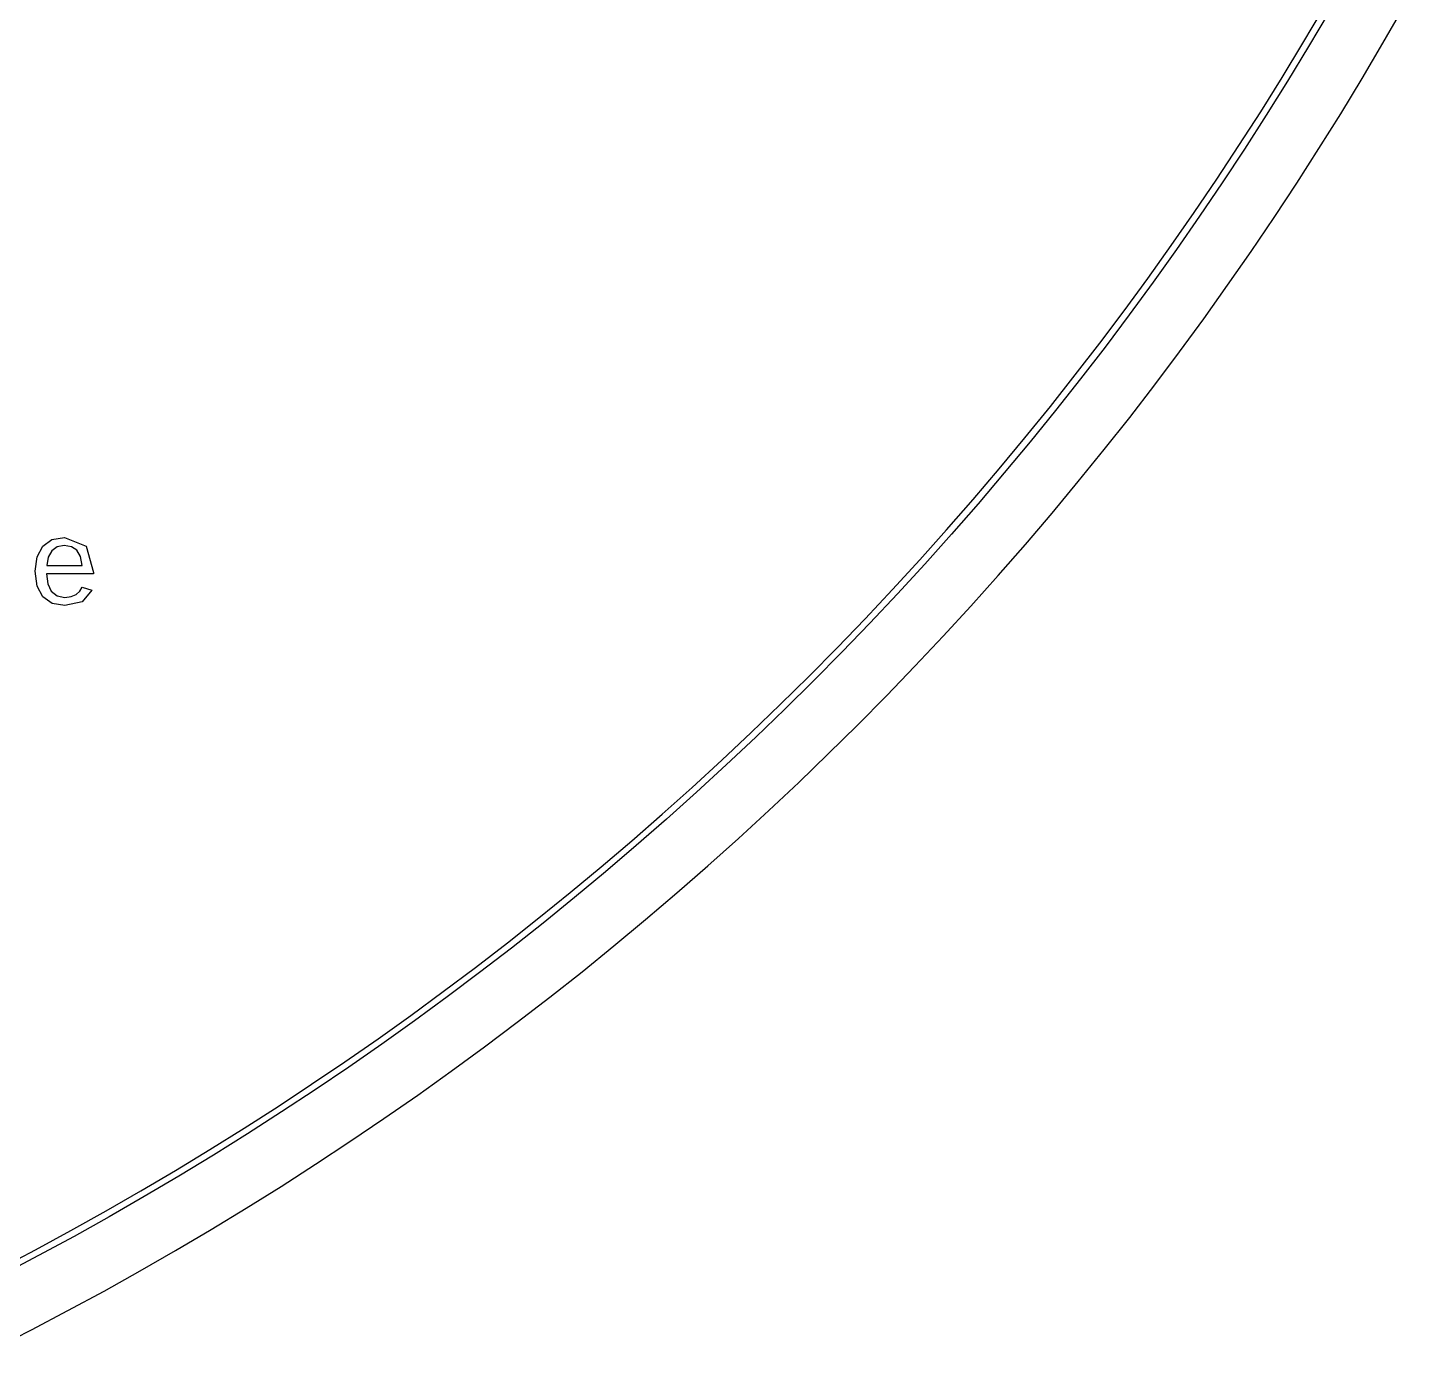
# Model space of a CAD drawing. Extents: x -16 to 132, y -40 to 113.
# Drawn here: x 90.36 to 121.78, y -31.52 to -1.35 of the extents above; entities that cross this region are included whole.
import ezdxf

# ---------------------------------------------------------------- set-up
doc = ezdxf.new("R2010")
doc.units = 0

msp = doc.modelspace()

# ---------------------------------------------------------------- linework, layer by layer
for p, q in [((119.486, -1.70554), (119.954, -0.91399)), ((121.314, -1.70706), (121.782, -0.8931)), ((120.083, -0.98952), (119.614, -1.78264)), ((119.008, -2.49126), (119.486, -1.70554)), ((119.614, -1.78264), (119.136, -2.56995)), ((120.837, -2.51524), (121.314, -1.70706)), ((118.521, -3.27107), (119.008, -2.49126)), ((119.136, -2.56995), (118.648, -3.35133)), ((120.349, -3.31749), (120.837, -2.51524)), ((118.024, -4.04486), (118.521, -3.27107)), ((118.648, -3.35133), (118.15, -4.12665)), ((119.852, -4.11369), (120.349, -3.31749)), ((117.518, -4.81248), (118.024, -4.04486)), ((118.15, -4.12665), (117.643, -4.89581)), ((119.345, -4.90375), (119.852, -4.11369)), ((117.003, -5.57384), (117.518, -4.81248)), ((117.643, -4.89581), (117.126, -5.65869)), ((118.828, -5.6875), (119.345, -4.90375)), ((116.478, -6.32881), (117.003, -5.57384)), ((117.126, -5.65869), (116.601, -6.41518)), ((118.301, -6.46486), (118.828, -5.6875)), ((115.944, -7.07729), (116.478, -6.32881)), ((116.601, -6.41518), (116.065, -7.16516)), ((117.766, -7.2357), (118.301, -6.46486)), ((115.401, -7.81915), (115.944, -7.07729)), ((116.065, -7.16516), (115.521, -7.90851)), ((117.22, -7.99992), (117.766, -7.2357)), ((114.848, -8.55429), (115.401, -7.81915)), ((115.521, -7.90851), (114.968, -8.64513)), ((116.666, -8.75737), (117.22, -7.99992)), ((114.287, -9.28261), (114.848, -8.55429)), ((114.968, -8.64513), (114.406, -9.37489)), ((116.102, -9.50798), (116.666, -8.75737)), ((113.717, -10.004), (114.287, -9.28261)), ((114.406, -9.37489), (113.834, -10.0977)), ((115.529, -10.2516), (116.102, -9.50798)), ((113.138, -10.7183), (113.717, -10.004)), ((113.834, -10.0977), (113.254, -10.8135)), ((114.947, -10.9881), (115.529, -10.2516)), ((112.551, -11.4255), (113.138, -10.7183)), ((113.254, -10.8135), (112.665, -11.522)), ((114.356, -11.7175), (114.947, -10.9881)), ((111.954, -12.1254), (112.551, -11.4255)), ((112.665, -11.522), (112.068, -12.2233)), ((113.756, -12.4395), (114.356, -11.7175)), ((111.349, -12.8179), (111.954, -12.1254)), ((112.068, -12.2233), (111.462, -12.9173)), ((113.147, -13.1541), (113.756, -12.4395)), ((110.736, -13.5029), (111.349, -12.8179)), ((90.5747, -13.4338), (90.7052, -13.1922)), ((90.7052, -13.1922), (90.9165, -13.0434)), ((90.9165, -13.0434), (91.2024, -12.9939)), ((91.1983, -13.1783), (91.0355, -13.2086)), ((91.3636, -13.2055), (91.1983, -13.1783)), ((91.2024, -12.9939), (91.6986, -13.1932)), ((91.6986, -13.1932), (91.864, -13.7913)), ((111.462, -12.9173), (110.847, -13.6037)), ((112.529, -13.8612), (113.147, -13.1541)), ((90.5312, -13.7622), (90.5747, -13.4338)), ((90.8288, -13.4437), (90.7961, -13.6332)), ((90.9105, -13.2997), (90.8288, -13.4437)), ((91.0355, -13.2086), (90.9105, -13.2997)), ((91.4853, -13.2872), (91.3636, -13.2055)), ((91.5654, -13.4281), (91.4853, -13.2872)), ((91.606, -13.6332), (91.5654, -13.4281)), ((110.115, -14.1804), (110.736, -13.5029)), ((90.5747, -14.1051), (90.5312, -13.7622)), ((91.864, -13.8246), (90.7933, -13.8246)), ((90.7933, -13.8246), (90.82, -14.0531)), ((90.7961, -13.6332), (91.606, -13.6332)), ((91.864, -13.7913), (91.864, -13.8246)), ((110.847, -13.6037), (110.224, -14.2825)), ((90.7052, -14.3516), (90.5747, -14.1051)), ((90.82, -14.0531), (90.9001, -14.2226)), ((91.5542, -14.2237), (91.6046, -14.1325)), ((91.6046, -14.1325), (91.8238, -14.1949)), ((111.903, -14.5606), (112.529, -13.8612)), ((90.919, -14.5003), (90.7052, -14.3516)), ((90.9001, -14.2226), (91.0315, -14.3277)), ((91.0315, -14.3277), (91.2121, -14.3627)), ((91.2121, -14.3627), (91.3583, -14.3464)), ((91.3583, -14.3464), (91.4722, -14.2975)), ((91.4722, -14.2975), (91.5542, -14.2237)), ((91.8238, -14.1949), (91.6036, -14.4612)), ((109.485, -14.8502), (110.115, -14.1804)), ((110.224, -14.2825), (109.593, -14.9536)), ((91.2121, -14.5499), (90.919, -14.5003)), ((91.6036, -14.4612), (91.2121, -14.5499)), ((111.268, -15.2523), (111.903, -14.5606)), ((108.847, -15.5122), (109.485, -14.8502)), ((109.593, -14.9536), (108.954, -15.617)), ((110.625, -15.9362), (111.268, -15.2523)), ((108.2, -16.1664), (108.847, -15.5122)), ((108.954, -15.617), (108.306, -16.2724)), ((109.974, -16.6122), (110.625, -15.9362)), ((107.546, -16.8125), (108.2, -16.1664)), ((108.306, -16.2724), (107.651, -16.9199)), ((109.314, -17.28), (109.974, -16.6122)), ((106.884, -17.4506), (107.546, -16.8125)), ((107.651, -16.9199), (106.988, -17.5592)), ((108.646, -17.9398), (109.314, -17.28)), ((106.214, -18.0805), (106.884, -17.4506)), ((106.988, -17.5592), (106.317, -18.1904)), ((105.537, -18.7021), (106.214, -18.0805)), ((106.317, -18.1904), (105.638, -18.8133)), ((107.97, -18.5913), (108.646, -17.9398)), ((104.852, -19.3154), (105.537, -18.7021)), ((105.638, -18.8133), (104.951, -19.4278)), ((107.286, -19.2344), (107.97, -18.5913)), ((104.159, -19.9203), (104.852, -19.3154)), ((104.951, -19.4278), (104.257, -20.0338)), ((106.595, -19.8691), (107.286, -19.2344)), ((103.459, -20.5165), (104.159, -19.9203)), ((104.257, -20.0338), (103.556, -20.6313)), ((105.895, -20.4953), (106.595, -19.8691)), ((102.752, -21.1042), (103.459, -20.5165)), ((103.556, -20.6313), (102.847, -21.2201)), ((105.188, -21.1129), (105.895, -20.4953)), ((102.038, -21.6831), (102.752, -21.1042)), ((102.847, -21.2201), (102.132, -21.8002)), ((104.474, -21.7217), (105.188, -21.1129)), ((101.317, -22.2532), (102.038, -21.6831)), ((102.132, -21.8002), (101.409, -22.3715)), ((103.751, -22.3217), (104.474, -21.7217)), ((100.588, -22.8145), (101.317, -22.2532)), ((101.409, -22.3715), (100.679, -22.9338)), ((103.022, -22.9128), (103.751, -22.3217)), ((99.8532, -23.3667), (100.588, -22.8145)), ((100.679, -22.9338), (99.9425, -23.4872)), ((102.286, -23.4949), (103.022, -22.9128)), ((99.1113, -23.9099), (99.8532, -23.3667)), ((99.9425, -23.4872), (99.1992, -24.0314)), ((101.542, -24.0679), (102.286, -23.4949)), ((98.3628, -24.4439), (99.1113, -23.9099)), ((99.1992, -24.0314), (98.4492, -24.5666)), ((100.791, -24.6318), (101.542, -24.0679)), ((97.6078, -24.9687), (98.3628, -24.4439)), ((98.4492, -24.5666), (97.6927, -25.0924)), ((100.034, -25.1864), (100.791, -24.6318)), ((96.8465, -25.4842), (97.6078, -24.9687)), ((97.6927, -25.0924), (96.9298, -25.609)), ((99.2697, -25.7316), (100.034, -25.1864)), ((96.0789, -25.9904), (96.8465, -25.4842)), ((96.9298, -25.609), (96.1607, -26.1161)), ((98.4989, -26.2675), (99.2697, -25.7316)), ((95.3051, -26.487), (96.0789, -25.9904)), ((96.1607, -26.1161), (95.3853, -26.6138)), ((97.7215, -26.7938), (98.4989, -26.2675)), ((94.5253, -26.9742), (95.3051, -26.487)), ((95.3853, -26.6138), (94.604, -27.1019)), ((93.7395, -27.4517), (94.5253, -26.9742)), ((96.9378, -27.3106), (97.7215, -26.7938)), ((94.604, -27.1019), (93.8167, -27.5804)), ((96.1477, -27.8177), (96.9378, -27.3106)), ((92.948, -27.9196), (93.7395, -27.4517)), ((93.8167, -27.5804), (93.0235, -28.0491)), ((92.1508, -28.3777), (92.948, -27.9196)), ((95.3515, -28.315), (96.1477, -27.8177)), ((93.0235, -28.0491), (92.2247, -28.5082)), ((91.348, -28.8259), (92.1508, -28.3777)), ((92.2247, -28.5082), (91.4203, -28.9574)), ((94.5493, -28.8026), (95.3515, -28.315)), ((90.5398, -29.2643), (91.348, -28.8259)), ((93.7411, -29.2803), (94.5493, -28.8026)), ((91.4203, -28.9574), (90.6105, -29.3966)), ((89.7263, -29.6928), (90.5398, -29.2643)), ((90.6105, -29.3966), (89.7953, -29.8259)), ((92.9271, -29.748), (93.7411, -29.2803)), ((92.1075, -30.2057), (92.9271, -29.748)), ((91.2822, -30.6534), (92.1075, -30.2057)), ((90.4516, -31.0908), (91.2822, -30.6534)), ((89.6157, -31.518), (90.4516, -31.0908))]:
    msp.add_line(p, q)

doc.saveas('drawing.dxf')
